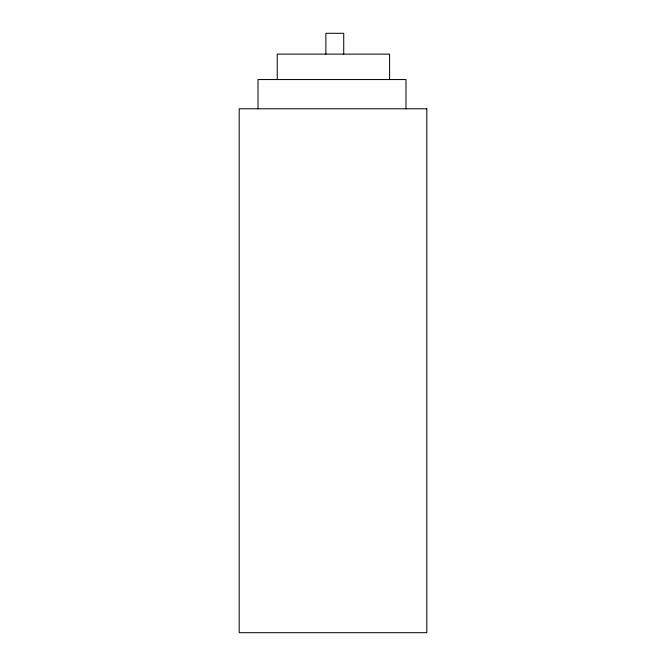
<?xml version="1.0" encoding="UTF-8"?>
<svg xmlns="http://www.w3.org/2000/svg" width="666" height="666" viewBox="0 0 666 666"><rect width="100%" height="100%" fill="white"/><g stroke="black" fill="none" stroke-linecap="round" stroke-linejoin="round"><path stroke-width="1" d="M405.985 108.791L405.985 79.545L258.017 79.545L258.017 108.791M389.602 79.545L389.602 54.121L277.239 54.121L277.239 79.545M343.731 54.121L343.731 33.3L325.882 33.3L325.882 54.121M426.814 108.791L239.186 108.791L239.186 632.7L426.814 632.7L426.814 108.791"/></g></svg>
